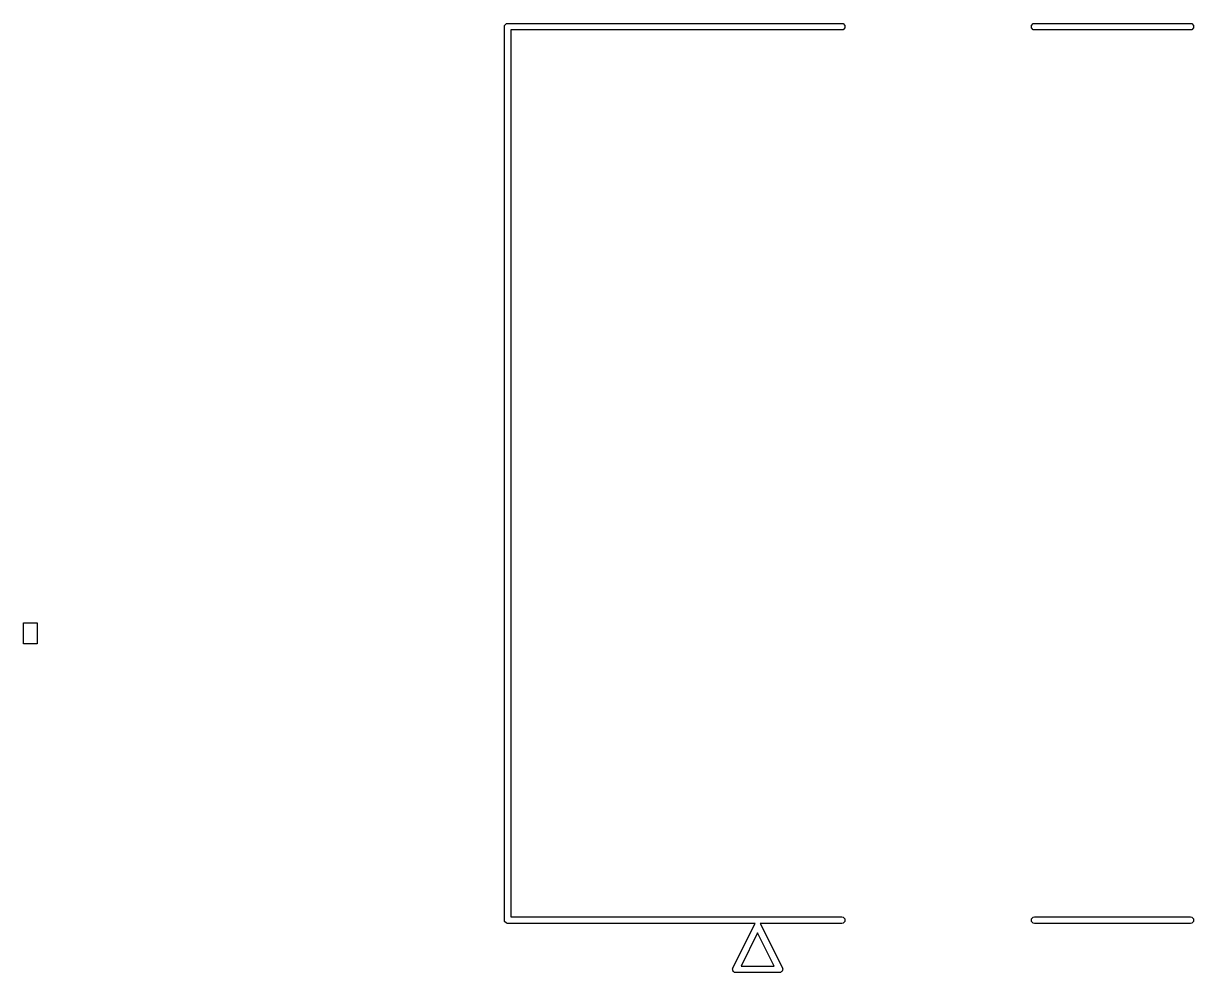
# Model space of a CAD drawing. Extents: x 1.07 to 8.07, y -3.47 to -0.77.
# Drawn here: x 7.229 to 8.071, y -2.348 to -1.664 of the extents above; entities that cross this region are included whole.
import ezdxf

# ---------------------------------------------------------------- set-up
doc = ezdxf.new("R2010")
doc.units = 0
doc.header["$MEASUREMENT"] = 0
doc.layers.add('BLACK', color=7, linetype='CONTINUOUS')

msp = doc.modelspace()

# ---------------------------------------------------------------- linework, layer by layer
at = {"layer": 'BLACK', "linetype": 'CONTINUOUS'}
for p, q in [((7.57539, -1.66654), (7.57557, -1.66563)), ((7.57539, -2.30984), (7.57539, -1.66654)), ((7.57557, -1.66563), (7.57685, -1.66435)), ((7.57685, -1.66435), (7.57776, -1.66417)), ((7.57776, -1.66417), (7.81831, -1.66417)), ((7.81831, -1.66417), (7.81921, -1.66435)), ((7.81921, -1.66435), (7.82049, -1.66563)), ((7.82049, -1.66744), (7.81921, -1.66872)), ((7.82049, -1.66563), (7.82049, -1.66744)), ((7.95471, -1.66563), (7.95599, -1.66435)), ((7.95471, -1.66744), (7.95471, -1.66563)), ((7.95599, -1.66872), (7.95471, -1.66744)), ((7.95599, -1.66435), (7.95689, -1.66417)), ((7.95689, -1.66417), (8.06929, -1.66417)), ((8.06929, -1.66417), (8.0702, -1.66435)), ((8.0702, -1.66435), (8.07147, -1.66563)), ((8.07147, -1.66744), (8.0702, -1.66872)), ((8.07147, -1.66563), (8.07147, -1.66744)), ((7.81831, -1.6689), (7.58012, -1.6689)), ((7.58012, -1.6689), (7.58012, -2.30748)), ((7.81921, -1.66872), (7.81831, -1.6689)), ((7.95689, -1.6689), (7.95599, -1.66872)), ((8.06929, -1.6689), (7.95689, -1.6689)), ((8.0702, -1.66872), (8.06929, -1.6689)), ((7.22922, -2.11085), (7.22922, -2.09585)), ((7.22922, -2.09585), (7.23922, -2.09585)), ((7.23922, -2.09585), (7.23922, -2.11085)), ((7.23922, -2.11085), (7.22922, -2.11085)), ((7.58012, -2.30748), (7.81831, -2.30748)), ((7.81831, -2.30748), (7.81921, -2.30766)), ((7.81921, -2.30766), (7.82049, -2.30894)), ((7.95471, -2.30894), (7.95599, -2.30766)), ((7.95599, -2.30766), (7.95689, -2.30748)), ((7.95689, -2.30748), (8.06929, -2.30748)), ((8.06929, -2.30748), (8.0702, -2.30766)), ((8.0702, -2.30766), (8.07147, -2.30894)), ((7.57557, -2.31075), (7.57539, -2.30984)), ((7.57685, -2.31202), (7.57557, -2.31075)), ((7.57776, -2.3122), (7.57685, -2.31202)), ((7.75595, -2.3122), (7.57776, -2.3122)), ((7.73982, -2.34422), (7.75556, -2.31272)), ((7.75556, -2.31272), (7.75585, -2.31235)), ((7.75585, -2.31235), (7.75589, -2.31223)), ((7.75589, -2.31223), (7.75595, -2.3122)), ((7.81831, -2.3122), (7.75941, -2.3122)), ((7.75941, -2.3122), (7.75946, -2.31223)), ((7.75946, -2.31223), (7.7595, -2.31235)), ((7.7595, -2.31235), (7.75979, -2.31272)), ((7.75979, -2.31272), (7.77554, -2.34422)), ((7.81921, -2.31202), (7.81831, -2.3122)), ((7.82049, -2.31075), (7.81921, -2.31202)), ((7.82049, -2.30894), (7.82049, -2.31075)), ((7.95471, -2.31075), (7.95471, -2.30894)), ((7.95599, -2.31202), (7.95471, -2.31075)), ((7.95689, -2.3122), (7.95599, -2.31202)), ((8.06929, -2.3122), (7.95689, -2.3122)), ((8.0702, -2.31202), (8.06929, -2.3122)), ((8.07147, -2.31075), (8.0702, -2.31202)), ((8.07147, -2.30894), (8.07147, -2.31075)), ((7.75768, -2.31906), (7.74575, -2.34291)), ((7.7696, -2.34291), (7.75768, -2.31906)), ((7.73957, -2.34511), (7.73975, -2.34447)), ((7.73975, -2.34563), (7.73957, -2.34511)), ((7.73975, -2.34437), (7.73979, -2.34433)), ((7.73975, -2.34447), (7.73975, -2.34437)), ((7.73975, -2.34618), (7.73975, -2.34563)), ((7.74002, -2.34645), (7.73975, -2.34618)), ((7.73979, -2.34433), (7.73982, -2.34422)), ((7.74014, -2.34682), (7.74002, -2.34645)), ((7.74064, -2.34707), (7.74014, -2.34682)), ((7.74103, -2.34746), (7.74064, -2.34707)), ((7.74167, -2.34759), (7.74103, -2.34746)), ((7.74176, -2.34763), (7.74167, -2.34759)), ((7.74181, -2.34761), (7.74176, -2.34763)), ((7.74193, -2.34764), (7.74181, -2.34761)), ((7.77343, -2.34764), (7.74193, -2.34764)), ((7.74575, -2.34291), (7.7696, -2.34291)), ((7.77354, -2.34761), (7.77343, -2.34764)), ((7.77359, -2.34763), (7.77354, -2.34761)), ((7.77368, -2.34759), (7.77359, -2.34763)), ((7.77433, -2.34746), (7.77368, -2.34759)), ((7.77472, -2.34707), (7.77433, -2.34746)), ((7.77521, -2.34682), (7.77472, -2.34707)), ((7.77533, -2.34645), (7.77521, -2.34682)), ((7.77561, -2.34618), (7.77533, -2.34645)), ((7.77554, -2.34422), (7.77557, -2.34433)), ((7.77557, -2.34433), (7.77561, -2.34437)), ((7.77561, -2.34437), (7.77561, -2.34447)), ((7.77561, -2.34447), (7.77578, -2.34511)), ((7.77578, -2.34511), (7.77561, -2.34563)), ((7.77561, -2.34563), (7.77561, -2.34618))]:
    msp.add_line(p, q, dxfattribs=at)

doc.saveas('drawing.dxf')
